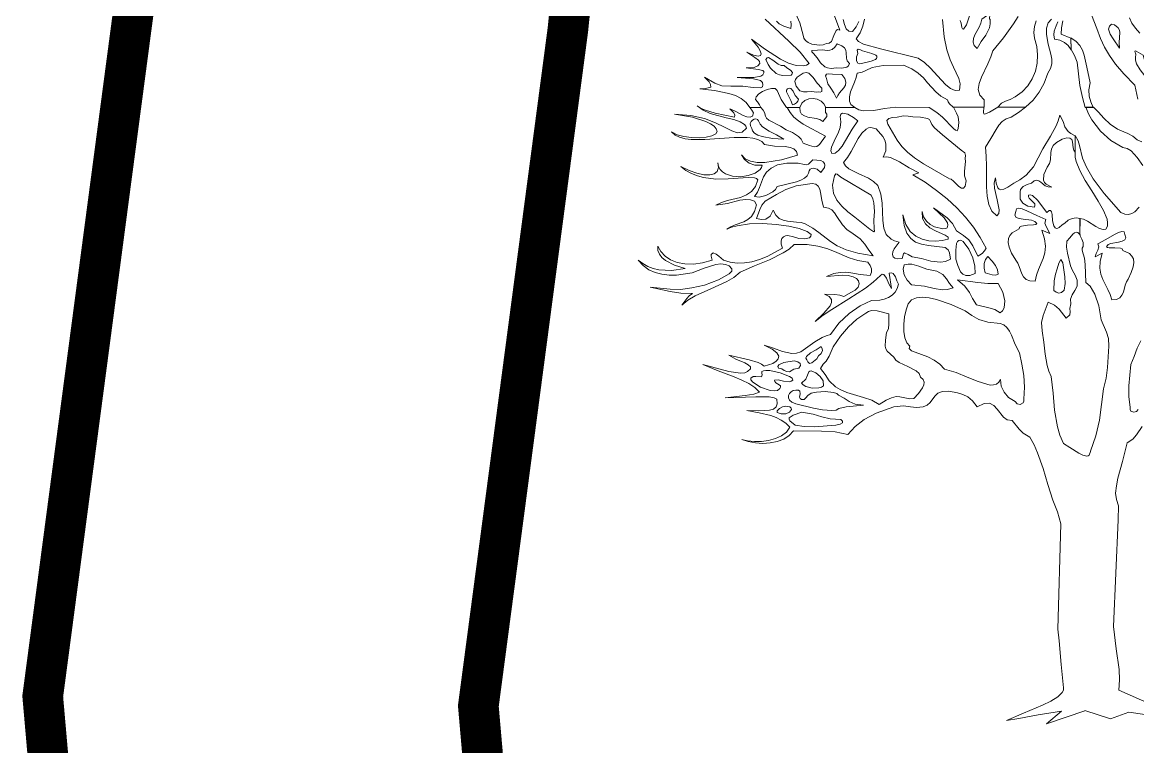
# Model space of a CAD drawing. Header units: inches. Extents: x -885 to 26362, y -28010 to 990.
# Drawn here: x 4275.232 to 4278.465, y -2349.382 to -2347.281 of the extents above; entities that cross this region are included whole.
import ezdxf

# ---------------------------------------------------------------- set-up
doc = ezdxf.new("R2010")
doc.units = ezdxf.units.IN
doc.header["$MEASUREMENT"] = 0
doc.layers.add('Text', color=7, linetype='Continuous')
doc.layers.add('TREE', color=3, linetype='Continuous', lineweight=15)

# ---------------------------------------------------------------- blocks, each defined once
blk = doc.blocks.new('tree2')
at = {"layer": 'TREE'}
for points in [[(5207.2362, 5947.8649), (5207.2144, 5947.8738), (5207.2153, 5947.8877), (5207.2187, 5947.9037)], [(5206.5489, 5947.9074), (5206.6019, 5947.8581), (5206.6271, 5947.8335), (5206.6475, 5947.8079), (5206.6413, 5947.8042), (5206.6342, 5947.8024), (5206.6185, 5947.803), (5206.6013, 5947.8082), (5206.5831, 5947.8175), (5206.5474, 5947.8409), (5206.5181, 5947.8624), (5206.5329, 5947.8442), (5206.5375, 5947.8362), (5206.5397, 5947.8298), (5206.5381, 5947.8258), (5206.5326, 5947.8245), (5206.5225, 5947.8267), (5206.5071, 5947.8335), (5206.5255, 5947.8215), (5206.5335, 5947.8153), (5206.5357, 5947.8119), (5206.5366, 5947.8079), (5206.532, 5947.8021), (5206.524, 5947.799), (5206.5058, 5947.7977), (5206.5326, 5947.7941), (5206.5434, 5947.7916), (5206.5459, 5947.7894), (5206.5459, 5947.7864), (5206.5437, 5947.782), (5206.5388, 5947.779), (5206.5228, 5947.7765), (5206.4855, 5947.7762), (5206.5225, 5947.7734), (5206.5378, 5947.7691), (5206.5425, 5947.7651), (5206.5437, 5947.7596), (5206.5428, 5947.7553), (5206.5385, 5947.7531), (5206.5218, 5947.7537), (5206.4981, 5947.7565), (5206.4713, 5947.7568), (5206.4513, 5947.7577), (5206.4353, 5947.7633), (5206.4119, 5947.7768), (5206.4227, 5947.7667), (5206.4258, 5947.7608), (5206.4261, 5947.7543), (5206.4144, 5947.7516), (5206.4014, 5947.7509), (5206.4344, 5947.7466), (5206.467, 5947.7405), (5206.4818, 5947.7355), (5206.495, 5947.7291), (5206.5061, 5947.7202), (5206.5144, 5947.7088), (5206.5391, 5947.7088), (5206.5357, 5947.7149), (5206.5311, 5947.7211), (5206.5268, 5947.7266), (5206.5283, 5947.7328), (5206.5341, 5947.7392), (5206.5428, 5947.7448), (5206.5529, 5947.7494), (5206.5628, 5947.7516), (5206.5708, 5947.7512), (5206.576, 5947.7472), (5206.5843, 5947.7269), (5206.597, 5947.7088), (5206.6265, 5947.7088), (5206.6308, 5947.7183), (5206.6379, 5947.7248), (5206.6469, 5947.7282), (5206.6564, 5947.7291), (5206.6656, 5947.7275), (5206.6743, 5947.7232), (5206.681, 5947.7171), (5206.6853, 5947.7088), (5206.7503, 5947.7088), (5206.7417, 5947.7152), (5206.738, 5947.7232), (5206.738, 5947.7328), (5206.7408, 5947.7436), (5206.7494, 5947.7654), (5206.7534, 5947.7762), (5206.7556, 5947.7857), (5206.7666, 5947.7885), (5206.775, 5947.7916), (5206.7897, 5947.7987), (5206.8138, 5947.8036), (5206.8599, 5947.8042), (5206.8787, 5947.7959), (5206.8932, 5947.7861), (5206.9046, 5947.7756), (5206.9141, 5947.7645), (5206.9326, 5947.7436), (5206.944, 5947.7343), (5206.9588, 5947.7263), (5206.96, 5947.7214), (5206.9637, 5947.7168), (5206.9717, 5947.7091), (5207.0413, 5947.7091), (5207.041, 5947.7263), (5207.0315, 5947.7368), (5207.0281, 5947.7491), (5207.0299, 5947.7626), (5207.0352, 5947.7771), (5207.0496, 5947.8073), (5207.0564, 5947.8224), (5207.0607, 5947.8366), (5207.0847, 5947.8655), (5207.1075, 5947.8972), (5207.1177, 5947.9138)], [(5207.1583, 5947.904), (5207.1546, 5947.891), (5207.1531, 5947.8778), (5207.1543, 5947.8649), (5207.1596, 5947.8461), (5207.1617, 5947.8273), (5207.1605, 5947.8085), (5207.1565, 5947.7904), (5207.1497, 5947.7734), (5207.1396, 5947.7577), (5207.1269, 5947.7442), (5207.1112, 5947.7325), (5207.1001, 5947.7269), (5207.0897, 5947.7232), (5207.0804, 5947.7183), (5207.0718, 5947.7091), (5207.1343, 5947.7091), (5207.1513, 5947.7251), (5207.1654, 5947.7433), (5207.1765, 5947.7636), (5207.1845, 5947.7861), (5207.1907, 5947.7965), (5207.1934, 5947.807), (5207.1934, 5947.8178), (5207.1916, 5947.8289), (5207.1854, 5947.851), (5207.1814, 5947.8732), (5207.1817, 5947.8871), (5207.1854, 5947.8991), (5207.1928, 5947.9074)], [(5207.2073, 5947.9015), (5207.2033, 5947.8926), (5207.1987, 5947.8803), (5207.1981, 5947.8723), (5207.1999, 5947.8624), (5207.2119, 5947.8606), (5207.2221, 5947.8553), (5207.2304, 5947.8479), (5207.2372, 5947.8387), (5207.2362, 5947.8649)], [(5207.2726, 5947.9443), (5207.2948, 5947.8864), (5207.3034, 5947.8643), (5207.3123, 5947.8446), (5207.3231, 5947.8258), (5207.3372, 5947.8064), (5207.3557, 5947.7848), (5207.3807, 5947.7593), (5207.3874, 5947.7278)], [(5207.0081, 5947.9148), (5207.0013, 5947.8947), (5206.9945, 5947.8849), (5206.9927, 5947.8858), (5206.9914, 5947.8889), (5206.9899, 5947.8984), (5206.9877, 5947.9049)], [(5206.7451, 5947.8797), (5206.7365, 5947.8806), (5206.7309, 5947.8861), (5206.7272, 5947.8954), (5206.7245, 5947.9071)], [(5206.9477, 5947.9065), (5206.9514, 5947.868), (5206.9576, 5947.8384), (5206.965, 5947.8162), (5206.9723, 5947.7993), (5206.9844, 5947.7743), (5206.9871, 5947.762), (5206.9862, 5947.7476), (5206.976, 5947.7466), (5206.9659, 5947.7512), (5206.9554, 5947.7599), (5206.9443, 5947.7713), (5206.9203, 5947.7974), (5206.9071, 5947.8098), (5206.8926, 5947.8196), (5206.8079, 5947.8406), (5206.77, 5947.8516), (5206.7583, 5947.8575), (5206.7534, 5947.8633), (5206.7623, 5947.8769), (5206.7685, 5947.8917), (5206.7719, 5947.9074)], [(5206.7593, 5947.9021), (5206.7534, 5947.8901), (5206.7451, 5947.8797)], [(5207.3918, 5947.8757), (5207.3816, 5947.8871), (5207.3733, 5947.8984), (5207.368, 5947.9105)], [(5206.6062, 5947.8864), (5206.5905, 5947.8917), (5206.58, 5947.8969), (5206.5742, 5947.9028)], [(5206.6062, 5947.9034), (5206.6074, 5947.8951), (5206.6062, 5947.8864)], [(5206.6934, 5947.9449), (5206.7168, 5947.8831), (5206.7115, 5947.8843), (5206.7081, 5947.8818), (5206.7035, 5947.8704), (5206.6977, 5947.8575), (5206.693, 5947.8535), (5206.6866, 5947.8529), (5206.6792, 5947.8501), (5206.6709, 5947.8492), (5206.6533, 5947.8516), (5206.6456, 5947.855), (5206.6395, 5947.8593), (5206.6355, 5947.8649), (5206.6345, 5947.8713), (5206.6268, 5947.8994), (5206.6148, 5947.9262)], [(5207.0256, 5947.8412), (5207.0192, 5947.8482), (5207.0167, 5947.856), (5207.0176, 5947.864), (5207.0207, 5947.872), (5207.0299, 5947.8895), (5207.0336, 5947.8984), (5207.0361, 5947.9074), (5207.0515, 5947.9188), (5207.0539, 5947.9191), (5207.0546, 5947.9175), (5207.053, 5947.9114), (5207.053, 5947.9083), (5207.0546, 5947.9068), (5207.0549, 5947.8969), (5207.0533, 5947.8877), (5207.0453, 5947.8717), (5207.0349, 5947.8569), (5207.0256, 5947.8412)], [(5207.3462, 5947.8421), (5207.3314, 5947.8636), (5207.3246, 5947.8741), (5207.3209, 5947.8849), (5207.3231, 5947.892), (5207.328, 5947.896), (5207.3348, 5947.8951), (5207.3428, 5947.8883), (5207.3456, 5947.8831), (5207.3468, 5947.8775), (5207.3462, 5947.8664), (5207.345, 5947.8547), (5207.3462, 5947.8421)], [(5206.6666, 5947.8381), (5206.6776, 5947.8387), (5206.6884, 5947.8372), (5206.694, 5947.8375), (5206.6995, 5947.8396), (5206.7051, 5947.8442), (5206.7109, 5947.8519), (5206.7214, 5947.8476), (5206.7272, 5947.8427), (5206.73, 5947.8375), (5206.7309, 5947.8316), (5206.7315, 5947.8199), (5206.7334, 5947.8138), (5206.7383, 5947.8076), (5206.7362, 5947.8027), (5206.7325, 5947.7996), (5206.7214, 5947.7974), (5206.7088, 5947.7977), (5206.697, 5947.7968), (5206.689, 5947.7977), (5206.6829, 5947.8002), (5206.6733, 5947.8091), (5206.6656, 5947.8202), (5206.6573, 5947.8304), (5206.6533, 5947.8341), (5206.6539, 5947.8369), (5206.6666, 5947.8381)], [(5207.2867, 5947.7088), (5207.2812, 5947.7211), (5207.2778, 5947.7343), (5207.2772, 5947.7488), (5207.28, 5947.7645), (5207.2723, 5947.7993), (5207.2664, 5947.8267), (5207.2624, 5947.8381), (5207.2566, 5947.8482), (5207.248, 5947.8572), (5207.2362, 5947.8652), (5207.2372, 5947.8393), (5207.2449, 5947.8258), (5207.2507, 5947.8104), (5207.2569, 5947.7583), (5207.2624, 5947.7309), (5207.2689, 5947.7088), (5207.2867, 5947.7088)], [(5206.7673, 5947.8366), (5206.7888, 5947.8301), (5206.7977, 5947.8264), (5206.7996, 5947.8242), (5206.7996, 5947.8211), (5206.799, 5947.8187), (5206.7965, 5947.8165), (5206.7873, 5947.8132), (5206.7657, 5947.8076), (5206.7608, 5947.807), (5206.7574, 5947.8082), (5206.754, 5947.8141), (5206.7543, 5947.8224), (5206.7568, 5947.8304), (5206.7559, 5947.8375), (5206.758, 5947.8402), (5206.7617, 5947.8396), (5206.7673, 5947.8366)], [(5207.4127, 5947.766), (5207.4031, 5947.7799), (5207.3924, 5947.7931), (5207.3841, 5947.8073), (5207.3819, 5947.8153), (5207.3816, 5947.8245), (5207.3828, 5947.8261), (5207.3825, 5947.8289), (5207.3807, 5947.8344), (5207.3813, 5947.8359), (5207.3837, 5947.8356), (5207.3988, 5947.8264), (5207.4013, 5947.8181), (5207.4056, 5947.8104), (5207.4149, 5947.795), (5207.4182, 5947.7876), (5207.4198, 5947.7802), (5207.4182, 5947.7731), (5207.4127, 5947.766)], [(5206.6068, 5947.7814), (5206.5887, 5947.7805), (5206.5806, 5947.782), (5206.5733, 5947.7854), (5206.5603, 5947.7971), (5206.5551, 5947.8058), (5206.5505, 5947.8165), (5206.5529, 5947.8205), (5206.5563, 5947.8211), (5206.5656, 5947.815), (5206.5776, 5947.8064), (5206.5843, 5947.8036), (5206.5917, 5947.803), (5206.5976, 5947.7977), (5206.6053, 5947.7925), (5206.6099, 5947.7873), (5206.6096, 5947.7845), (5206.6068, 5947.7814)], [(5206.665, 5947.7433), (5206.653, 5947.7448), (5206.6432, 5947.7442), (5206.6348, 5947.7442), (5206.6268, 5947.7463), (5206.6182, 5947.7568), (5206.6154, 5947.767), (5206.617, 5947.7719), (5206.6207, 5947.7768), (5206.6345, 5947.7861), (5206.641, 5947.7876), (5206.6469, 5947.7861), (5206.657, 5947.7765), (5206.666, 5947.7636), (5206.6758, 5947.7525), (5206.6758, 5947.7448), (5206.6727, 5947.7429), (5206.6684, 5947.7439), (5206.665, 5947.7433)], [(5206.6863, 5947.7737), (5206.6841, 5947.7799), (5206.6866, 5947.7836), (5206.6921, 5947.7848), (5206.6998, 5947.7836), (5206.7214, 5947.783), (5206.7278, 5947.774), (5206.73, 5947.766), (5206.7291, 5947.7593), (5206.7257, 5947.7531), (5206.7161, 5947.7417), (5206.7118, 5947.7359), (5206.7094, 5947.7294), (5206.7035, 5947.742), (5206.6964, 5947.7522), (5206.6897, 5947.762), (5206.6863, 5947.7737)], [(5206.5991, 5947.7509), (5206.6031, 5947.7525), (5206.6062, 5947.7516), (5206.6114, 5947.7451), (5206.6164, 5947.7355), (5206.6238, 5947.7278), (5206.6219, 5947.7232), (5206.6188, 5947.7189), (5206.6145, 5947.7158), (5206.6099, 5947.7143), (5206.6065, 5947.7245), (5206.601, 5947.7346), (5206.597, 5947.7436), (5206.597, 5947.7476), (5206.5991, 5947.7509)], [(5207.2682, 5946.3505), (5207.1817, 5946.3209), (5207.2156, 5946.3493), (5207.1632, 5946.3416), (5207.1192, 5946.3327), (5207.0918, 5946.3284), (5207.1299, 5946.3453), (5207.1727, 5946.3629), (5207.1915, 5946.3721), (5207.2069, 5946.3816), (5207.2168, 5946.3915), (5207.2196, 5946.3967), (5207.2202, 5946.402), (5207.2143, 5946.4546), (5207.2103, 5946.5076), (5207.2069, 5946.5341), (5207.2141, 5946.7717), (5207.2067, 5946.7982), (5207.1962, 5946.8244), (5207.1848, 5946.8601), (5207.1744, 5946.8958), (5207.1617, 5946.9315), (5207.1537, 5946.9491), (5207.1442, 5946.9666), (5207.1294, 5946.9753), (5207.1198, 5946.9848), (5207.1044, 5947.0039), (5207.0934, 5947.0054), (5207.0847, 5947.0116), (5207.0706, 5947.0298), (5207.0629, 5947.0378), (5207.0533, 5947.0427), (5207.0413, 5947.0424), (5207.0253, 5947.035), (5207.0152, 5947.0479), (5207.0044, 5947.0572), (5206.993, 5947.0627), (5206.9813, 5947.0661), (5206.9616, 5947.0701), (5206.9474, 5947.0692), (5206.9372, 5947.0652), (5206.9305, 5947.059), (5206.9197, 5947.0442), (5206.9132, 5947.0384), (5206.9043, 5947.035), (5206.8889, 5947.0331), (5206.8753, 5947.035), (5206.8599, 5947.0368), (5206.8384, 5947.035), (5206.7987, 5947.0208), (5206.7713, 5947.0064), (5206.7512, 5946.9903), (5206.7349, 5946.9722), (5206.706, 5946.9783), (5206.6752, 5946.9799), (5206.6127, 5946.9805), (5206.6028, 5946.97), (5206.5905, 5946.9623), (5206.576, 5946.9568), (5206.56, 5946.9534), (5206.5434, 5946.9525), (5206.5268, 5946.9537), (5206.5107, 5946.9568), (5206.4963, 5946.9614), (5206.5092, 5946.958), (5206.5243, 5946.9565), (5206.5403, 5946.9568), (5206.5563, 5946.9589), (5206.5717, 5946.9632), (5206.5856, 5946.9697), (5206.5967, 5946.978), (5206.6044, 5946.9888), (5206.5948, 5946.998), (5206.5846, 5947.0051), (5206.5733, 5947.0107), (5206.5612, 5947.015), (5206.5354, 5947.0211), (5206.5074, 5947.0264), (5206.5345, 5947.0254), (5206.5582, 5947.027), (5206.5674, 5947.0298), (5206.5736, 5947.0347), (5206.576, 5947.0418), (5206.5748, 5947.0519), (5206.5686, 5947.055), (5206.5579, 5947.0569), (5206.5274, 5947.0572), (5206.4584, 5947.0547), (5206.5034, 5947.0602), (5206.5234, 5947.0633), (5206.5357, 5947.0676), (5206.5252, 5947.0781), (5206.5117, 5947.0873), (5206.4963, 5947.095), (5206.479, 5947.1024), (5206.4427, 5947.1157), (5206.4082, 5947.1301), (5206.467, 5947.1141), (5206.4929, 5947.1108), (5206.5027, 5947.1114), (5206.5092, 5947.1144), (5206.5154, 5947.12), (5206.5154, 5947.1249), (5206.5107, 5947.1295), (5206.5031, 5947.1338), (5206.483, 5947.1421), (5206.467, 5947.1508), (5206.5123, 5947.1403), (5206.5326, 5947.1345), (5206.5406, 5947.1308), (5206.5465, 5947.1264), (5206.5656, 5947.1326), (5206.5733, 5947.1372), (5206.5779, 5947.1425), (5206.5791, 5947.1489), (5206.5748, 5947.156), (5206.5643, 5947.1643), (5206.5465, 5947.1733), (5206.5671, 5947.1671), (5206.5877, 5947.1594), (5206.6084, 5947.1551), (5206.6188, 5947.1557), (5206.629, 5947.1588), (5206.6447, 5947.1696), (5206.6604, 5947.1813), (5206.6767, 5947.1911), (5206.6857, 5947.1948), (5206.6955, 5947.1973), (5206.7143, 5947.2231), (5206.7374, 5947.2447), (5206.7626, 5947.2619), (5206.7882, 5947.2743), (5206.8067, 5947.2749), (5206.8165, 5947.277), (5206.8258, 5947.2807), (5206.8341, 5947.286), (5206.8408, 5947.2927), (5206.8458, 5947.3011), (5206.8486, 5947.3106), (5206.8445, 5947.3186), (5206.8418, 5947.3278), (5206.8368, 5947.3346), (5206.8329, 5947.3362), (5206.8276, 5947.3355), (5206.8329, 5947.3014), (5206.827, 5947.3118), (5206.8218, 5947.3245), (5206.8159, 5947.3328), (5206.8122, 5947.3334), (5206.8079, 5947.3303), (5206.7919, 5947.3155), (5206.7743, 5947.302), (5206.7371, 5947.278), (5206.6986, 5947.2542), (5206.6795, 5947.2413), (5206.6613, 5947.2265), (5206.6804, 5947.2453), (5206.6949, 5947.2619), (5206.698, 5947.2696), (5206.6977, 5947.2767), (5206.6924, 5947.2829), (5206.682, 5947.2887), (5206.7054, 5947.2875), (5206.7165, 5947.2863), (5206.7257, 5947.2835), (5206.7429, 5947.2927), (5206.7512, 5947.2977), (5206.758, 5947.3044), (5206.7602, 5947.3118), (5206.7586, 5947.3183), (5206.754, 5947.3235), (5206.7463, 5947.3275), (5206.7352, 5947.3303), (5206.7217, 5947.3315), (5206.6863, 5947.3285), (5206.7029, 5947.3346), (5206.7171, 5947.3374), (5206.7297, 5947.338), (5206.7411, 5947.3368), (5206.7623, 5947.3328), (5206.7851, 5947.3303), (5206.7882, 5947.3377), (5206.7876, 5947.3451), (5206.7845, 5947.3528), (5206.7799, 5947.3605), (5206.7568, 5947.3642), (5206.7377, 5947.37), (5206.7044, 5947.3842), (5206.6872, 5947.3913), (5206.6675, 5947.3965), (5206.6435, 5947.3999), (5206.6142, 5947.4002), (5206.6025, 5947.39), (5206.589, 5947.3811), (5206.5582, 5947.3657), (5206.5246, 5947.3522), (5206.4926, 5947.3377), (5206.4784, 5947.3263), (5206.4621, 5947.3168), (5206.4267, 5947.3007), (5206.391, 5947.2847), (5206.3749, 5947.2752), (5206.3614, 5947.2638), (5206.3722, 5947.2783), (5206.378, 5947.285), (5206.3854, 5947.29), (5206.3586, 5947.2906), (5206.3349, 5947.2946), (5206.2897, 5947.3044), (5206.3349, 5947.2998), (5206.358, 5947.2989), (5206.3833, 5947.3023), (5206.4125, 5947.3087), (5206.4439, 5947.3205), (5206.4676, 5947.334), (5206.4735, 5947.3402), (5206.4738, 5947.3451), (5206.4676, 5947.3522), (5206.4596, 5947.3555), (5206.4492, 5947.3565), (5206.4375, 5947.3549), (5206.4113, 5947.3469), (5206.3845, 5947.3368), (5206.3494, 5947.3315), (5206.3328, 5947.3315), (5206.3164, 5947.3334), (5206.301, 5947.3374), (5206.2869, 5947.3435), (5206.2739, 5947.3528), (5206.2626, 5947.3648), (5206.2733, 5947.3571), (5206.2847, 5947.3506), (5206.2967, 5947.346), (5206.3097, 5947.3429), (5206.3377, 5947.3414), (5206.3688, 5947.346), (5206.3448, 5947.354), (5206.3244, 5947.3645), (5206.3164, 5947.371), (5206.3106, 5947.3783), (5206.3075, 5947.387), (5206.3075, 5947.3968), (5206.3137, 5947.3845), (5206.3235, 5947.374), (5206.3358, 5947.3657), (5206.3509, 5947.3599), (5206.3682, 5947.3565), (5206.3873, 5947.3562), (5206.4076, 5947.3586), (5206.4291, 5947.3648), (5206.427, 5947.3737), (5206.427, 5947.3777), (5206.4313, 5947.3814), (5206.4387, 5947.3786), (5206.4445, 5947.3743), (5206.455, 5947.3648), (5206.4698, 5947.3602), (5206.4855, 5947.358), (5206.5018, 5947.3586), (5206.5188, 5947.3614), (5206.5357, 5947.3666), (5206.5529, 5947.3734), (5206.5874, 5947.3919), (5206.585, 5947.4011), (5206.585, 5947.4082), (5206.5865, 5947.4138), (5206.5899, 5947.4178), (5206.5945, 5947.4199), (5206.6, 5947.4205), (5206.6124, 5947.4178), (5206.6244, 5947.4141), (5206.6379, 5947.4131), (5206.6484, 5947.4156), (5206.6512, 5947.4187), (5206.6518, 5947.423), (5206.6429, 5947.4298), (5206.6253, 5947.4359), (5206.6016, 5947.4415), (5206.5733, 5947.4455), (5206.5434, 5947.4473), (5206.5132, 5947.4464), (5206.4855, 5947.4424), (5206.4732, 5947.439), (5206.4624, 5947.4344), (5206.4713, 5947.4402), (5206.4809, 5947.4442), (5206.5003, 5947.4513), (5206.5095, 5947.4563), (5206.5178, 5947.4636), (5206.5246, 5947.4747), (5206.5295, 5947.4898), (5206.5243, 5947.4975), (5206.516, 5947.5009), (5206.5049, 5947.5015), (5206.492, 5947.4997), (5206.4636, 5947.4929), (5206.4375, 5947.4889), (5206.4501, 5947.4947), (5206.4642, 5947.4991), (5206.4935, 5947.5064), (5206.5067, 5947.5117), (5206.5181, 5947.5194), (5206.5268, 5947.5305), (5206.532, 5947.5459), (5206.5295, 5947.5489), (5206.5249, 5947.5505), (5206.5104, 5947.5511), (5206.4652, 5947.5477), (5206.4378, 5947.5474), (5206.4097, 5947.5508), (5206.3962, 5947.5545), (5206.3826, 5947.5597), (5206.3703, 5947.5668), (5206.3586, 5947.576), (5206.3774, 5947.5668), (5206.395, 5947.5606), (5206.4107, 5947.5573), (5206.4239, 5947.5569), (5206.4341, 5947.5594), (5206.4408, 5947.5649), (5206.4439, 5947.5733), (5206.4424, 5947.5843), (5206.4439, 5947.576), (5206.4476, 5947.5693), (5206.4529, 5947.5637), (5206.4593, 5947.5594), (5206.475, 5947.5542), (5206.4929, 5947.5529), (5206.5107, 5947.5554), (5206.5261, 5947.5609), (5206.5372, 5947.569), (5206.5403, 5947.5736), (5206.5418, 5947.5785), (5206.5255, 5947.5788), (5206.5123, 5947.5834), (5206.5024, 5947.5917), (5206.4953, 5947.6022), (5206.5034, 5947.5933), (5206.5154, 5947.5877), (5206.5305, 5947.585), (5206.5477, 5947.585), (5206.5853, 5947.5905), (5206.6216, 5947.6013), (5206.6195, 5947.6099), (5206.6133, 5947.6154), (5206.6047, 5947.6188), (5206.5939, 5947.6207), (5206.5696, 5947.6219), (5206.5474, 5947.625), (5206.5409, 5947.6318), (5206.532, 5947.6367), (5206.5209, 5947.6398), (5206.5083, 5947.6413), (5206.4787, 5947.641), (5206.4461, 5947.6389), (5206.4131, 5947.6364), (5206.3823, 5947.6367), (5206.3685, 5947.6382), (5206.3562, 5947.6416), (5206.346, 5947.6466), (5206.338, 5947.6536), (5206.3506, 5947.6472), (5206.366, 5947.6432), (5206.383, 5947.641), (5206.4002, 5947.6407), (5206.4159, 5947.6422), (5206.4288, 5947.645), (5206.4375, 5947.6493), (5206.4408, 5947.6546), (5206.4387, 5947.6607), (5206.4338, 5947.6666), (5206.4258, 5947.6721), (5206.415, 5947.6773), (5206.3851, 5947.6866), (5206.3445, 5947.6934), (5206.3814, 5947.6909), (5206.4119, 5947.6838), (5206.4368, 5947.6743), (5206.4572, 5947.6644), (5206.4735, 5947.6564), (5206.4864, 5947.6518), (5206.4972, 5947.6533), (5206.5064, 5947.6623), (5206.5052, 5947.6669), (5206.5021, 5947.6706), (5206.4923, 5947.6767), (5206.4781, 5947.6813), (5206.4612, 5947.6857), (5206.4251, 5947.6952), (5206.4088, 5947.7026), (5206.3959, 5947.7125), (5206.4048, 5947.7066), (5206.4147, 5947.7023), (5206.4359, 5947.6961), (5206.4797, 5947.6869), (5206.4806, 5947.6912), (5206.4784, 5947.6964), (5206.4689, 5947.706), (5206.4815, 5947.7001), (5206.4994, 5947.6906), (5206.5077, 5947.6875), (5206.5151, 5947.6866), (5206.5203, 5947.689), (5206.5225, 5947.6964), (5206.5188, 5947.7029), (5206.5144, 5947.7088), (5206.5391, 5947.7088), (5206.5443, 5947.7026), (5206.5468, 5947.6977), (5206.5492, 5947.689), (5206.5517, 5947.6847), (5206.5572, 5947.6798), (5206.5828, 5947.6663), (5206.5957, 5947.6586), (5206.6099, 5947.6524), (5206.6235, 5947.6435), (5206.6293, 5947.637), (5206.6342, 5947.6284), (5206.6481, 5947.6228), (5206.6592, 5947.6198), (5206.6647, 5947.621), (5206.6706, 5947.6253), (5206.6844, 5947.6444), (5206.6345, 5947.6712), (5206.6235, 5947.6786), (5206.6133, 5947.6872), (5206.6047, 5947.6971), (5206.5985, 5947.7088), (5206.6268, 5947.7088), (5206.6271, 5947.6998), (5206.6305, 5947.6937), (5206.637, 5947.6897), (5206.645, 5947.6872), (5206.6632, 5947.6838), (5206.6715, 5947.6813), (5206.6786, 5947.6773), (5206.6875, 5947.6887), (5206.6875, 5947.6934), (5206.6847, 5947.6977), (5206.6847, 5947.7088), (5206.7503, 5947.7088), (5206.7596, 5947.7035), (5206.77, 5947.7011), (5206.7931, 5947.702), (5206.8174, 5947.7063), (5206.8424, 5947.7091), (5206.9178, 5947.7088), (5206.9351, 5947.6977), (5206.9474, 5947.6866), (5206.972, 5947.6613), (5206.9767, 5947.6573), (5206.9803, 5947.6564), (5206.9828, 5947.6613), (5206.984, 5947.6746), (5206.9825, 5947.6878), (5206.9794, 5947.6958), (5206.9723, 5947.7091), (5207.0404, 5947.7091), (5207.0395, 5947.6974), (5207.0407, 5947.6946), (5207.0429, 5947.6937), (5207.053, 5947.698), (5207.0724, 5947.7091), (5207.1346, 5947.7091), (5207.1186, 5947.6971), (5207.102, 5947.6866), (5207.0909, 5947.6832), (5207.082, 5947.6773), (5207.0746, 5947.669), (5207.0681, 5947.6595), (5207.0567, 5947.6389), (5207.0441, 5947.6195), (5207.0462, 5947.5988), (5207.0466, 5947.5763), (5207.0466, 5947.5302), (5207.0481, 5947.5089), (5207.0518, 5947.4901), (5207.0589, 5947.475), (5207.07, 5947.4649), (5207.0743, 5947.4698), (5207.0749, 5947.4781), (5207.0703, 5947.5006), (5207.0644, 5947.5268), (5207.0641, 5947.5391), (5207.0669, 5947.5505), (5207.0684, 5947.5385), (5207.0718, 5947.528), (5207.0749, 5947.5246), (5207.0792, 5947.5234), (5207.0857, 5947.5246), (5207.0943, 5947.5292), (5207.1081, 5947.5385), (5207.1214, 5947.5459), (5207.1359, 5947.5566), (5207.1525, 5947.5751), (5207.1734, 5947.6158), (5207.1907, 5947.6441), (5207.2036, 5947.6672), (5207.2082, 5947.6786), (5207.2116, 5947.6912), (5207.2193, 5947.6773), (5207.223, 5947.6653), (5207.2301, 5947.6549), (5207.2365, 5947.6499), (5207.2464, 5947.6447), (5207.2461, 5947.6081), (5207.243, 5947.6124), (5207.2418, 5947.6182), (5207.2402, 5947.6312), (5207.2384, 5947.6364), (5207.2344, 5947.6398), (5207.2273, 5947.6404), (5207.2165, 5947.637), (5207.2042, 5947.6299), (5207.1968, 5947.6228), (5207.1931, 5947.6151), (5207.1916, 5947.6071), (5207.1907, 5947.5908), (5207.1882, 5947.5825), (5207.1833, 5947.5742), (5207.1753, 5947.5576), (5207.175, 5947.5449), (5207.1771, 5947.54), (5207.1811, 5947.5357), (5207.1937, 5947.5292), (5207.1854, 5947.5299), (5207.1787, 5947.5323), (5207.1688, 5947.5403), (5207.1642, 5947.5437), (5207.1596, 5947.5452), (5207.154, 5947.5437), (5207.1476, 5947.5385), (5207.138, 5947.5351), (5207.1291, 5947.5308), (5207.1229, 5947.5237), (5207.122, 5947.5188), (5207.1226, 5947.512), (5207.1223, 5947.5024), (5207.1285, 5947.4932), (5207.1396, 5947.4867), (5207.1543, 5947.4843), (5207.1556, 5947.4883), (5207.155, 5947.4917), (5207.1494, 5947.4981), (5207.1429, 5947.5046), (5207.1411, 5947.5077), (5207.1411, 5947.5111), (5207.1451, 5947.5123), (5207.1503, 5947.5104), (5207.1617, 5947.4997), (5207.1821, 5947.4726), (5207.1873, 5947.4769), (5207.1907, 5947.4766), (5207.1928, 5947.4735), (5207.1941, 5947.4676), (5207.1953, 5947.4538), (5207.1978, 5947.4421), (5207.2011, 5947.4378), (5207.2042, 5947.4362), (5207.2073, 5947.4369), (5207.2104, 5947.4387), (5207.2165, 5947.4445), (5207.223, 5947.4485), (5207.2307, 5947.455), (5207.2396, 5947.459), (5207.2486, 5947.4603), (5207.2572, 5947.459), (5207.2566, 5947.423), (5207.252, 5947.427), (5207.248, 5947.4279), (5207.2443, 5947.4264), (5207.2409, 5947.4233), (5207.2344, 5947.415), (5207.2273, 5947.4079), (5207.2264, 5947.3944), (5207.2289, 5947.3805), (5207.2353, 5947.3525), (5207.2402, 5947.3414), (5207.2464, 5947.3309), (5207.2507, 5947.3198), (5207.2504, 5947.3066), (5207.2452, 5947.2967), (5207.2393, 5947.2872), (5207.2353, 5947.2773), (5207.2362, 5947.2669), (5207.2344, 5947.2564), (5207.235, 5947.2484), (5207.2338, 5947.2416), (5207.2255, 5947.2345), (5207.2101, 5947.2546), (5207.1999, 5947.2638), (5207.1854, 5947.2706), (5207.174, 5947.2401), (5207.1703, 5947.2244), (5207.1716, 5947.2059), (5207.1756, 5947.18), (5207.1784, 5947.1535), (5207.1833, 5947.128), (5207.187, 5947.1154), (5207.1922, 5947.103), (5207.1968, 5947.0652), (5207.1999, 5947.0273), (5207.2064, 5946.9894), (5207.2116, 5946.9706), (5207.2196, 5946.9522), (5207.2338, 5946.9435), (5207.2541, 5946.9306), (5207.2636, 5946.9257), (5207.272, 5946.9238), (5207.2754, 5946.9244), (5207.2778, 5946.9263), (5207.2803, 5946.9343), (5207.2803, 5946.9343)], [(5206.6983, 5947.605), (5206.706, 5947.6059), (5206.714, 5947.6121), (5206.722, 5947.6219), (5206.7297, 5947.6342), (5206.7445, 5947.6601), (5206.7568, 5947.6786), (5206.7472, 5947.686), (5206.7343, 5947.6934), (5206.7229, 5947.6961), (5206.7192, 5947.694), (5206.7177, 5947.6887), (5206.7189, 5947.6761), (5206.7171, 5947.6635), (5206.7128, 5947.6512), (5206.7072, 5947.6395), (5206.6977, 5947.6191), (5206.6961, 5947.6111), (5206.6983, 5947.605)], [(5207.2682, 5946.3508), (5207.3257, 5946.3323), (5207.3665, 5946.347), (5207.4855, 5946.33)], [(5207.4209, 5946.3628), (5207.3446, 5946.3967), (5207.3458, 5946.4204), (5207.3449, 5946.4435), (5207.3387, 5946.4897), (5207.3326, 5946.5405), (5207.3428, 5946.7806), (5207.3434, 5946.812), (5207.3388, 5946.8259), (5207.3372, 5946.8407), (5207.3388, 5946.857), (5207.3422, 5946.8739), (5207.3526, 5946.9118), (5207.3631, 5946.9534), (5207.376, 5946.9623), (5207.3841, 5946.9716), (5207.397, 5946.9903)], [(5207.3961, 5947.6312), (5207.3859, 5947.6355), (5207.376, 5947.6441), (5207.3647, 5947.6499), (5207.3413, 5947.6601), (5207.3246, 5947.6715), (5207.3108, 5947.685), (5207.2985, 5947.6983), (5207.2871, 5947.7091), (5207.2701, 5947.7091), (5207.276, 5947.6946), (5207.2837, 5947.6807), (5207.3031, 5947.6552), (5207.3265, 5947.6345), (5207.3533, 5947.6188), (5207.3634, 5947.6164), (5207.372, 5947.6114), (5207.3859, 5947.5964), (5207.3982, 5947.5782)], [(5207.3902, 5947.4843), (5207.3804, 5947.4735), (5207.3739, 5947.4698), (5207.3662, 5947.4679), (5207.3579, 5947.4686), (5207.3489, 5947.4719), (5207.3117, 5947.5148), (5207.2867, 5947.5483), (5207.2714, 5947.5745), (5207.2627, 5947.5945), (5207.256, 5947.6228), (5207.2526, 5947.6339), (5207.2461, 5947.6456), (5207.2461, 5947.6053), (5207.2461, 5947.5967), (5207.248, 5947.5874), (5207.2563, 5947.5665), (5207.2689, 5947.544), (5207.2834, 5947.5209), (5207.2978, 5947.4978), (5207.3101, 5947.4766), (5207.3179, 5947.4575), (5207.3191, 5947.4492), (5207.3188, 5947.4418), (5207.3151, 5947.435), (5207.3089, 5947.4338), (5207.3012, 5947.4359), (5207.2926, 5947.4409), (5207.2735, 5947.4529), (5207.2646, 5947.4575), (5207.2569, 5947.459), (5207.2569, 5947.4276), (5207.2575, 5947.4196), (5207.2609, 5947.4125), (5207.264, 5947.4051), (5207.2643, 5947.3959), (5207.2621, 5947.3916), (5207.2618, 5947.3876), (5207.264, 5947.3793), (5207.2673, 5947.3691), (5207.2683, 5947.3552), (5207.2704, 5947.3143), (5207.2797, 5947.3066), (5207.2904, 5947.2881), (5207.2997, 5947.2619), (5207.3043, 5947.2305), (5207.3169, 5947.2031), (5207.3212, 5947.1886), (5207.3219, 5947.1717), (5207.3188, 5947.1234), (5207.316, 5947.099), (5207.3095, 5947.0756), (5207.3006, 5947.0051), (5207.2926, 5946.9697), (5207.2803, 5946.9349), (5207.2803, 5946.9349)], [(5206.5905, 5947.6376), (5206.5745, 5947.6469), (5206.5575, 5947.6552), (5206.5428, 5947.665), (5206.5372, 5947.6712), (5206.5338, 5947.6786), (5206.5314, 5947.6817), (5206.5277, 5947.6829), (5206.5237, 5947.6823), (5206.52, 5947.6804), (5206.5169, 5947.677), (5206.5151, 5947.6724), (5206.5154, 5947.6675), (5206.5184, 5947.6616), (5206.52, 5947.6558), (5206.5246, 5947.6509), (5206.5323, 5947.6466), (5206.5418, 5947.6432), (5206.5653, 5947.6385), (5206.5905, 5947.6376)], [(5206.8455, 5947.6866), (5206.8353, 5947.686), (5206.8267, 5947.6841), (5206.8224, 5947.6795), (5206.8245, 5947.6712), (5206.8455, 5947.6352), (5206.8563, 5947.621), (5206.8689, 5947.6081), (5206.8846, 5947.5954), (5206.9049, 5947.5822), (5206.9637, 5947.5483), (5206.9671, 5947.5474), (5206.9723, 5947.5428), (5206.9844, 5947.5311), (5206.9902, 5947.5271), (5206.9951, 5947.5268), (5206.9988, 5947.5317), (5207.001, 5947.5437), (5206.9973, 5947.5545), (5206.9973, 5947.5656), (5206.9997, 5947.5874), (5206.9988, 5947.5939), (5206.9997, 5947.6007), (5206.9976, 5947.6068), (5206.9893, 5947.6127), (5206.9477, 5947.6469), (5206.9295, 5947.6632), (5206.9237, 5947.6706), (5206.9206, 5947.6773), (5206.9181, 5947.6813), (5206.9138, 5947.6838), (5206.8981, 5947.6866), (5206.8812, 5947.6875), (5206.8701, 5947.6894), (5206.8596, 5947.69), (5206.8455, 5947.6866)], [(5206.8569, 5947.3685), (5206.8599, 5947.3793), (5206.8618, 5947.3811), (5206.8639, 5947.3808), (5206.8701, 5947.3774), (5206.8793, 5947.3725), (5206.9003, 5947.3685), (5206.9212, 5947.3626), (5206.9428, 5947.3602), (5206.9542, 5947.3623), (5206.9659, 5947.367), (5206.9631, 5947.3811), (5206.9606, 5947.3879), (5206.9539, 5947.3937), (5206.9163, 5947.3977), (5206.9006, 5947.4008), (5206.887, 5947.4057), (5206.876, 5947.4138), (5206.8673, 5947.4258), (5206.8615, 5947.4433), (5206.8581, 5947.4667), (5206.8649, 5947.4455), (5206.875, 5947.4298), (5206.8877, 5947.4187), (5206.9021, 5947.4119), (5206.9172, 5947.4082), (5206.9326, 5947.4076), (5206.9471, 5947.4091), (5206.9603, 5947.4122), (5206.96, 5947.4168), (5206.9539, 5947.4211), (5206.9317, 5947.4307), (5206.9194, 5947.4378), (5206.9092, 5947.4467), (5206.9028, 5947.459), (5206.9021, 5947.4747), (5206.9052, 5947.4624), (5206.9114, 5947.4526), (5206.92, 5947.4452), (5206.9298, 5947.4399), (5206.9483, 5947.4356), (5206.9548, 5947.4362), (5206.9582, 5947.4381), (5206.9594, 5947.4436), (5206.9585, 5947.4492), (5206.9511, 5947.4606), (5206.9274, 5947.4827), (5206.9579, 5947.4606), (5206.9702, 5947.4473), (5206.9788, 5947.431), (5206.9951, 5947.4205), (5207.0065, 5947.411), (5207.0161, 5947.3974), (5207.0268, 5947.3743), (5207.0312, 5947.3759), (5207.037, 5947.3802), (5207.0422, 5947.386), (5207.0456, 5947.3922), (5207.0324, 5947.4162), (5207.017, 5947.4393), (5206.9994, 5947.4615), (5206.9797, 5947.4827), (5206.9579, 5947.5031), (5206.9342, 5947.5221), (5206.9083, 5947.5403), (5206.8809, 5947.5573), (5206.8941, 5947.5613), (5206.8729, 5947.5727), (5206.851, 5947.5862), (5206.8307, 5947.5961), (5206.8218, 5947.5979), (5206.8144, 5947.597), (5206.8199, 5947.6114), (5206.8202, 5947.6272), (5206.8178, 5947.6352), (5206.8134, 5947.6435), (5206.7984, 5947.661), (5206.7864, 5947.6638), (5206.7808, 5947.6626), (5206.7756, 5947.6601), (5206.7663, 5947.6512), (5206.758, 5947.6389), (5206.742, 5947.6099), (5206.7337, 5947.5964), (5206.7251, 5947.585), (5206.7297, 5947.577), (5206.7371, 5947.5705), (5206.7577, 5947.56), (5206.7811, 5947.5492), (5206.7925, 5947.5422), (5206.8024, 5947.5332), (5206.8091, 5947.5135), (5206.8119, 5947.4932), (5206.8131, 5947.4541), (5206.8153, 5947.4369), (5206.8208, 5947.4224), (5206.8319, 5947.4119), (5206.8399, 5947.4082), (5206.8501, 5947.4057), (5206.8387, 5947.3907), (5206.8356, 5947.3839), (5206.835, 5947.3774), (5206.8365, 5947.3725), (5206.8405, 5947.3691), (5206.8473, 5947.3676), (5206.8569, 5947.3685)], [(5206.5246, 5947.5083), (5206.5351, 5947.5071), (5206.5505, 5947.5108), (5206.5659, 5947.5188), (5206.5717, 5947.5243), (5206.576, 5947.5305), (5206.6191, 5947.5412), (5206.629, 5947.5449), (5206.6373, 5947.5492), (5206.6432, 5947.5545), (5206.6459, 5947.5609), (5206.6475, 5947.5662), (5206.6502, 5947.5696), (5206.6536, 5947.5717), (5206.6576, 5947.5723), (5206.666, 5947.5696), (5206.6736, 5947.5622), (5206.682, 5947.5733), (5206.6832, 5947.5785), (5206.6823, 5947.5828), (5206.6789, 5947.5865), (5206.6736, 5947.5893), (5206.6561, 5947.5911), (5206.6462, 5947.581), (5206.6422, 5947.5797), (5206.6373, 5947.5804), (5206.6228, 5947.5834), (5206.5973, 5947.5834), (5206.5766, 5947.5794), (5206.5619, 5947.5723), (5206.5517, 5947.5631), (5206.5449, 5947.5523), (5206.536, 5947.5289), (5206.5311, 5947.5178), (5206.5246, 5947.5083)], [(5206.7937, 5947.4356), (5206.7934, 5947.455), (5206.7944, 5947.4747), (5206.7931, 5947.4941), (5206.7907, 5947.5027), (5206.787, 5947.5111), (5206.7186, 5947.5517), (5206.7106, 5947.5588), (5206.7078, 5947.5591), (5206.7044, 5947.5548), (5206.7004, 5947.5335), (5206.7026, 5947.5157), (5206.7097, 5947.5003), (5206.7208, 5947.4864), (5206.7346, 5947.4738), (5206.7503, 5947.4615), (5206.7839, 5947.4347), (5206.7931, 5947.4288), (5206.7944, 5947.4304), (5206.7937, 5947.4356)], [(5206.7916, 5947.375), (5206.7817, 5947.3876), (5206.7728, 5947.4008), (5206.762, 5947.4131), (5206.7463, 5947.4242), (5206.7325, 5947.4341), (5206.7229, 5947.4442), (5206.71, 5947.4636), (5206.7047, 5947.4716), (5206.6989, 5947.4781), (5206.6909, 5947.4824), (5206.6798, 5947.484), (5206.6758, 5947.4997), (5206.6733, 5947.5172), (5206.6715, 5947.5249), (5206.6678, 5947.5314), (5206.6626, 5947.5357), (5206.6545, 5947.5372), (5206.6185, 5947.5323), (5206.5948, 5947.5243), (5206.5745, 5947.5129), (5206.5483, 5947.4975), (5206.5412, 5947.4889), (5206.5366, 5947.479), (5206.5295, 5947.4587), (5206.5403, 5947.4563), (5206.5505, 5947.4575), (5206.5597, 5947.4643), (5206.5668, 5947.4775), (5206.5726, 5947.4664), (5206.5803, 5947.459), (5206.589, 5947.4547), (5206.5988, 5947.4526), (5206.6191, 5947.4507), (5206.6293, 5947.4495), (5206.6389, 5947.4467), (5206.6558, 5947.4372), (5206.6696, 5947.4273), (5206.6955, 5947.4067), (5206.7109, 5947.3971), (5206.7309, 5947.3885), (5206.7571, 5947.3808), (5206.7916, 5947.375)], [(5207.1559, 5947.3177), (5207.159, 5947.3312), (5207.1636, 5947.3439), (5207.174, 5947.3685), (5207.1777, 5947.3817), (5207.1793, 5947.3962), (5207.1771, 5947.4131), (5207.171, 5947.4328), (5207.1888, 5947.4248), (5207.1808, 5947.4405), (5207.178, 5947.4485), (5207.1799, 5947.4566), (5207.1596, 5947.4652), (5207.1371, 5947.4763), (5207.1272, 5947.4803), (5207.1192, 5947.4821), (5207.114, 5947.4806), (5207.1125, 5947.4744), (5207.1106, 5947.4661), (5207.1137, 5947.4612), (5207.1201, 5947.4584), (5207.1291, 5947.4569), (5207.1479, 5947.4547), (5207.1553, 5947.4522), (5207.1599, 5947.4476), (5207.1574, 5947.4455), (5207.1525, 5947.4442), (5207.1386, 5947.4436), (5207.1251, 5947.4418), (5207.1211, 5947.4396), (5207.1201, 5947.4356), (5207.1041, 5947.4267), (5207.0989, 5947.4208), (5207.0958, 5947.4135), (5207.0952, 5947.4048), (5207.0977, 5947.394), (5207.1032, 5947.3808), (5207.1125, 5947.3651), (5207.1168, 5947.3583), (5207.1201, 5947.3506), (5207.126, 5947.3343), (5207.13, 5947.3272), (5207.1359, 5947.3217), (5207.1442, 5947.3183), (5207.1559, 5947.3177)], [(5207.3286, 5947.2755), (5207.3249, 5947.2878), (5207.3197, 5947.2992), (5207.3083, 5947.3211), (5207.304, 5947.3331), (5207.3015, 5947.3466), (5207.3025, 5947.3623), (5207.3071, 5947.3808), (5207.2911, 5947.3722), (5207.2935, 5947.3796), (5207.2969, 5947.3873), (5207.2991, 5947.3947), (5207.2972, 5947.402), (5207.3151, 5947.4113), (5207.3348, 5947.423), (5207.3437, 5947.4273), (5207.3511, 5947.4295), (5207.356, 5947.4285), (5207.3579, 5947.423), (5207.36, 5947.4156), (5207.3576, 5947.4107), (5207.3517, 5947.4076), (5207.3437, 5947.4057), (5207.3265, 5947.4027), (5207.32, 5947.3999), (5207.3163, 5947.3953), (5207.3185, 5947.3934), (5207.3228, 5947.3925), (5207.3357, 5947.3928), (5207.348, 5947.3922), (5207.352, 5947.3904), (5207.3533, 5947.3867), (5207.3687, 5947.3796), (5207.3739, 5947.3743), (5207.3773, 5947.3679), (5207.3782, 5947.3599), (5207.3767, 5947.3497), (5207.3724, 5947.3374), (5207.3653, 5947.3223), (5207.3613, 5947.3158), (5207.3588, 5947.3084), (5207.3545, 5947.293), (5207.3514, 5947.286), (5207.3465, 5947.2804), (5207.3391, 5947.2767), (5207.3286, 5947.2755)], [(5207.021, 5947.3346), (5207.0201, 5947.3515), (5207.0158, 5947.3703), (5207.0071, 5947.3894), (5206.9942, 5947.407), (5206.9887, 5947.4098), (5206.9844, 5947.4094), (5206.9816, 5947.407), (5206.9794, 5947.4024), (5206.9779, 5947.3876), (5206.9776, 5947.3673), (5206.9822, 5947.3528), (5206.9884, 5947.3386), (5206.9933, 5947.3334), (5207.0001, 5947.3306), (5207.009, 5947.3306), (5207.021, 5947.3346)], [(5207.0499, 5947.3731), (5207.0444, 5947.3666), (5207.0416, 5947.3574), (5207.0413, 5947.3472), (5207.0438, 5947.3365), (5207.0592, 5947.3321), (5207.0666, 5947.3312), (5207.0727, 5947.3334), (5207.0712, 5947.3432), (5207.0669, 5947.3528), (5207.0595, 5947.3629), (5207.0499, 5947.3731)], [(5206.8781, 5947.3097), (5206.9074, 5947.3066), (5206.9286, 5947.3011), (5206.9477, 5947.298), (5206.9585, 5947.2989), (5206.9714, 5947.3026), (5206.9634, 5947.3127), (5206.9566, 5947.3229), (5206.948, 5947.3325), (5206.9348, 5947.3405), (5206.9123, 5947.3445), (5206.8944, 5947.3512), (5206.8784, 5947.3559), (5206.8701, 5947.3562), (5206.8615, 5947.3543), (5206.859, 5947.3445), (5206.8615, 5947.3321), (5206.8683, 5947.3198), (5206.8781, 5947.3097)], [(5207.1978, 5947.2967), (5207.203, 5947.293), (5207.2091, 5947.2909), (5207.2156, 5947.2918), (5207.2215, 5947.2977), (5207.2239, 5947.3124), (5207.2227, 5947.3278), (5207.2184, 5947.3592), (5207.2141, 5947.3663), (5207.2095, 5947.3583), (5207.2058, 5947.3451), (5207.2018, 5947.3331), (5207.1987, 5947.3186), (5207.1978, 5947.2967)], [(5206.9813, 5947.3205), (5206.9979, 5947.3063), (5207.0081, 5947.2924), (5207.0152, 5947.2783), (5207.0241, 5947.2641), (5207.0515, 5947.2579), (5207.065, 5947.2536), (5207.0777, 5947.2462), (5207.0826, 5947.2512), (5207.086, 5947.2573), (5207.0881, 5947.2736), (5207.0835, 5947.2927), (5207.0727, 5947.3127), (5207.0496, 5947.3127), (5207.0268, 5947.3149), (5206.9813, 5947.3205)], [(5207.1112, 5947.0467), (5207.1155, 5947.0418), (5207.1226, 5947.0402), (5207.1288, 5947.0436), (5207.1303, 5947.0473), (5207.1303, 5947.0522), (5207.1319, 5947.079), (5207.1303, 5947.1052), (5207.1263, 5947.1311), (5207.1208, 5947.1566), (5207.1112, 5947.1754), (5207.1026, 5947.196), (5207.098, 5947.2053), (5207.0921, 5947.2133), (5207.0854, 5947.2191), (5207.077, 5947.2222), (5207.0499, 5947.2256), (5207.0296, 5947.2315), (5207.0133, 5947.2401), (5206.9985, 5947.2512), (5206.9671, 5947.265), (5206.9338, 5947.2767), (5206.9175, 5947.2804), (5206.9024, 5947.282), (5206.8889, 5947.2804), (5206.8778, 5947.2758), (5206.8707, 5947.2663), (5206.8655, 5947.253), (5206.8618, 5947.2373), (5206.8603, 5947.2207), (5206.8606, 5947.2044), (5206.8627, 5947.1899), (5206.867, 5947.1785), (5206.8738, 5947.1717), (5206.8729, 5947.1659), (5206.8781, 5947.1609), (5206.9003, 5947.1523), (5206.9144, 5947.1471), (5206.9289, 5947.14), (5206.9419, 5947.1311), (5206.952, 5947.1194), (5206.9782, 5947.112), (5207.0028, 5947.1018), (5207.0278, 5947.0917), (5207.0549, 5947.0836), (5207.0623, 5947.084), (5207.069, 5947.0861), (5207.0746, 5947.0904), (5207.0783, 5947.096), (5207.0798, 5947.0815), (5207.086, 5947.0676), (5207.0964, 5947.0559), (5207.1112, 5947.0467)], [(5206.775, 5947.2456), (5206.7549, 5947.2321), (5206.7359, 5947.2148), (5206.718, 5947.1942), (5206.7017, 5947.1702), (5206.6924, 5947.1489), (5206.6857, 5947.1378), (5206.6795, 5947.1308), (5206.673, 5947.1209), (5206.6838, 5947.1074), (5206.6927, 5947.0932), (5206.7066, 5947.0796), (5206.7177, 5947.0735), (5206.7322, 5947.0673), (5206.77, 5947.0559), (5206.7885, 5947.0495), (5206.8051, 5947.0399), (5206.8205, 5947.0498), (5206.8329, 5947.0553), (5206.843, 5947.0578), (5206.8516, 5947.0575), (5206.8667, 5947.0541), (5206.8744, 5947.0528), (5206.8833, 5947.0535), (5206.8935, 5947.0646), (5206.9028, 5947.0772), (5206.9055, 5947.084), (5206.9061, 5947.0901), (5206.904, 5947.0963), (5206.8984, 5947.1015), (5206.8951, 5947.1095), (5206.8886, 5947.1157), (5206.8698, 5947.1252), (5206.8504, 5947.1342), (5206.8427, 5947.1397), (5206.8381, 5947.1468), (5206.8233, 5947.1597), (5206.8199, 5947.1656), (5206.8187, 5947.1717), (5206.8196, 5947.1847), (5206.8215, 5947.2019), (5206.8261, 5947.2102), (5206.827, 5947.2213), (5206.827, 5947.2444), (5206.8008, 5947.2512), (5206.7879, 5947.2518), (5206.7811, 5947.2496), (5206.775, 5947.2456)], [(5207.3881, 5947.0291), (5207.3844, 5947.0242), (5207.3779, 5947.0227), (5207.3717, 5947.0251), (5207.3702, 5947.0285), (5207.3699, 5947.0331), (5207.3668, 5947.0578), (5207.3665, 5947.0821), (5207.3717, 5947.1298), (5207.3791, 5947.1477), (5207.3856, 5947.1671), (5207.3939, 5947.1837)], [(5206.6422, 5947.1403), (5206.6447, 5947.136), (5206.6481, 5947.1323), (5206.6539, 5947.1335), (5206.6647, 5947.1431), (5206.6687, 5947.1492), (5206.6743, 5947.1548), (5206.6773, 5947.1616), (5206.6767, 5947.1656), (5206.6746, 5947.1705), (5206.6635, 5947.1631), (5206.6509, 5947.156), (5206.6419, 5947.1483), (5206.6404, 5947.1446), (5206.6422, 5947.1403)], [(5206.5785, 5947.1215), (5206.5862, 5947.12), (5206.5917, 5947.1169), (5206.5973, 5947.1144), (5206.6037, 5947.1138), (5206.6133, 5947.1194), (5206.6244, 5947.1215), (5206.6284, 5947.1277), (5206.6275, 5947.1323), (5206.6225, 5947.136), (5206.6136, 5947.1382), (5206.5905, 5947.1342), (5206.5794, 5947.1292), (5206.5773, 5947.1258), (5206.5785, 5947.1215)], [(5206.5696, 5947.095), (5206.5776, 5947.0953), (5206.5902, 5947.0929), (5206.6028, 5947.0913), (5206.6074, 5947.0923), (5206.6108, 5947.095), (5206.6096, 5947.099), (5206.6034, 5947.1034), (5206.5822, 5947.1114), (5206.5588, 5947.1163), (5206.5499, 5947.1169), (5206.5449, 5947.1157), (5206.5415, 5947.1141), (5206.5412, 5947.1108), (5206.5418, 5947.1067), (5206.5403, 5947.1021), (5206.5277, 5947.103), (5206.5215, 5947.1027), (5206.5166, 5947.099), (5206.5166, 5947.0953), (5206.5209, 5947.0901), (5206.5385, 5947.0793), (5206.5597, 5947.0716), (5206.5693, 5947.0704), (5206.5763, 5947.0716), (5206.5816, 5947.0759), (5206.5834, 5947.0793), (5206.5828, 5947.0821), (5206.58, 5947.0843), (5206.573, 5947.0889), (5206.5705, 5947.0917), (5206.5696, 5947.095)], [(5206.6302, 5947.0883), (5206.6342, 5947.0843), (5206.6398, 5947.0809), (5206.6545, 5947.0769), (5206.6693, 5947.0772), (5206.6755, 5947.079), (5206.6798, 5947.0821), (5206.6789, 5947.0932), (5206.6724, 5947.103), (5206.6629, 5947.1111), (5206.6518, 5947.1157), (5206.649, 5947.1151), (5206.6472, 5947.1132), (5206.6441, 5947.1058), (5206.6398, 5947.0969), (5206.6302, 5947.0883)], [(5206.6176, 5947.0726), (5206.6117, 5947.0713), (5206.6068, 5947.0686), (5206.6031, 5947.0646), (5206.601, 5947.0599), (5206.6013, 5947.055), (5206.6037, 5947.0501), (5206.609, 5947.0452), (5206.6176, 5947.0412), (5206.6573, 5947.0316), (5206.6773, 5947.0279), (5206.6989, 5947.0267), (5206.7081, 5947.0276), (5206.7146, 5947.0307), (5206.7309, 5947.035), (5206.7697, 5947.0384), (5206.7509, 5947.0408), (5206.7374, 5947.047), (5206.726, 5947.0541), (5206.7137, 5947.0609), (5206.7097, 5947.0649), (5206.7026, 5947.0673), (5206.6835, 5947.0689), (5206.6641, 5947.0676), (5206.6518, 5947.0652), (5206.6447, 5947.0606), (5206.6404, 5947.055), (5206.6361, 5947.0513), (5206.6302, 5947.051), (5206.6271, 5947.0535), (5206.6262, 5947.0565), (5206.6275, 5947.0639), (5206.6268, 5947.0701), (5206.6238, 5947.0719), (5206.6176, 5947.0726)], [(5206.5754, 5947.0218), (5206.585, 5947.019), (5206.5951, 5947.0193), (5206.6034, 5947.0227), (5206.6077, 5947.0285), (5206.6071, 5947.0319), (5206.6044, 5947.0344), (5206.5951, 5947.0362), (5206.5874, 5947.0347), (5206.5806, 5947.0307), (5206.576, 5947.0261), (5206.5754, 5947.0218)], [(5206.6158, 5946.9931), (5206.6367, 5946.9903), (5206.6598, 5946.99), (5206.7078, 5946.9931), (5206.7171, 5946.9956), (5206.7223, 5946.9987), (5206.7226, 5947.0023), (5206.7186, 5947.006), (5206.6952, 5947.0079), (5206.6764, 5947.0125), (5206.657, 5947.0184), (5206.6315, 5947.0227), (5206.6117, 5947.0159), (5206.6028, 5947.01), (5206.6025, 5947.007), (5206.6044, 5947.0033), (5206.6158, 5946.9931)]]:
    blk.add_lwpolyline(points, dxfattribs=at)

msp = doc.modelspace()

# ---------------------------------------------------------------- linework, layer by layer
at = {"layer": 'Text', "const_width": 0.117725}
for points in [[(4276.66267, -2337.166394), (4276.512849, -2338.779461), (4276.352498, -2340.69895), (4275.878866, -2344.075063), (4275.565976, -2347.156543), (4275.290781, -2349.236136), (4275.554527, -2352.248352), (4276.139175, -2355.384601), (4276.546837, -2356.836629), (4277.077549, -2358.063208), (4277.934777, -2359.312262), (4280.59484, -2362.29995), (4283.073965, -2365.293651)], [(4277.926535, -2337.137025), (4277.763739, -2338.889798), (4277.600942, -2340.838557), (4277.125752, -2344.225773), (4276.813358, -2347.302371), (4276.553764, -2349.264072), (4276.800159, -2352.078124), (4277.363347, -2355.099255), (4277.732939, -2356.415684), (4278.18173, -2357.452927), (4278.925314, -2358.536392), (4281.54766, -2361.481717), (4284.020408, -2364.467718)]]:
    msp.add_lwpolyline(points, dxfattribs=at)

# ---------------------------------------------------------------- block references
at = {"layer": 'TREE', "color": 3, "xscale": 1.288602291024512, "yscale": 1.288602291008523, "zscale": 1.288602291016571}
msp.add_blockref('tree2', (-2431.785123, -10011.758747), dxfattribs=at)

doc.saveas('drawing.dxf')
